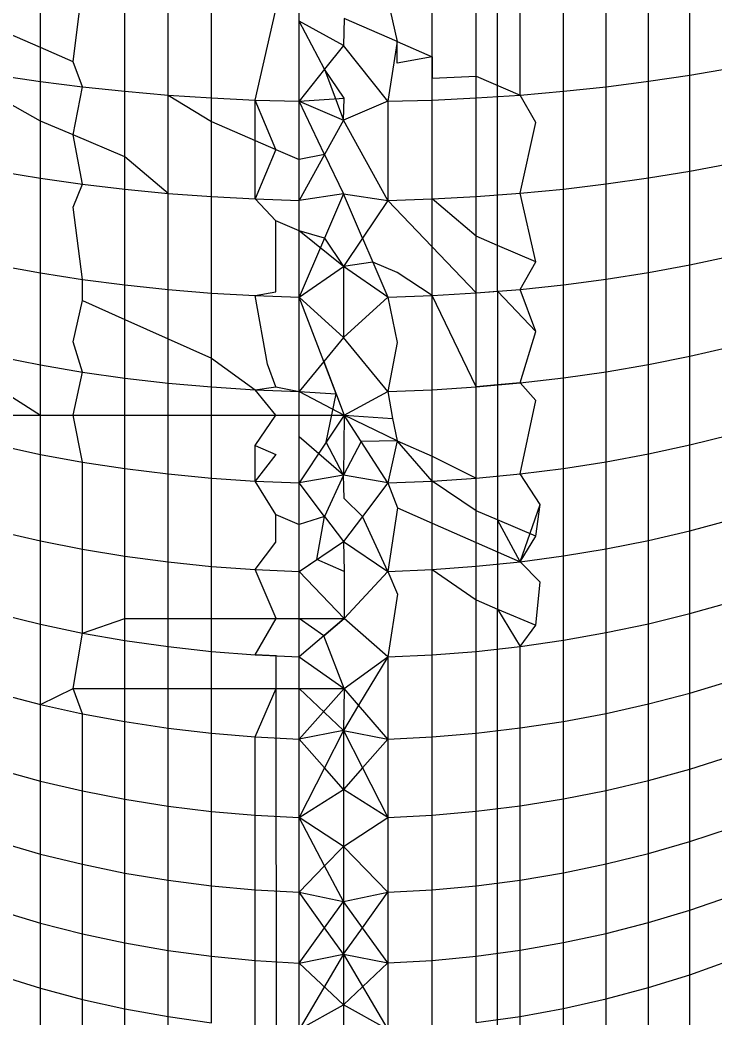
# Model space of a CAD drawing. Header units: inches. Extents: x 17 to 4615, y 5 to 3256.
# Drawn here: x 742.636 to 743.486, y 2588 to 2589.219 of the extents above; entities that cross this region are included whole.
import ezdxf

# ---------------------------------------------------------------- set-up
doc = ezdxf.new("R2010")
doc.units = ezdxf.units.IN
doc.header["$MEASUREMENT"] = 0

msp = doc.modelspace()

# ---------------------------------------------------------------- linework, layer by layer
for p, q in [((743.2201, 2588.9438), (743.2201, 2589.3154)), ((743.4552, 2589.152), (743.4552, 2589.2716)), ((742.6612, 2589.1855), (742.6612, 2589.2647)), ((742.701, 2589.1683), (742.7124, 2589.259)), ((743.3529, 2589.1378), (743.3529, 2589.2592)), ((743.4045, 2589.1444), (743.4045, 2589.265)), ((742.7644, 2589.1321), (742.7644, 2589.2541)), ((742.8171, 2589.1275), (742.8171, 2589.2502)), ((742.8702, 2589.124), (742.8702, 2589.247)), ((743.194, 2589.1508), (743.194, 2589.2471)), ((743.2475, 2589.1276), (743.2475, 2589.2502)), ((743.3006, 2589.1322), (743.3006, 2589.2543)), ((742.9775, 2589.2178), (742.9775, 2589.2435)), ((743.0858, 2589.2435), (743.0972, 2589.1928)), ((743.1401, 2589.1742), (743.1401, 2589.2448)), ((742.9237, 2589.1215), (742.9485, 2589.2302)), ((742.9775, 2589.1199), (742.9775, 2589.2178)), ((743.0315, 2589.1881), (742.9775, 2589.2178)), ((743.0085, 2589.1591), (742.9775, 2589.2178)), ((743.0324, 2589.2209), (743.0315, 2589.1881)), ((743.0972, 2589.1928), (743.0324, 2589.2209)), ((742.6612, 2589.1855), (742.6109, 2589.2072)), ((743.0315, 2589.1881), (743.0085, 2589.1591)), ((743.0858, 2589.1199), (743.0315, 2589.1881)), ((743.0972, 2589.1928), (743.0858, 2589.1199)), ((743.0972, 2589.1666), (743.0972, 2589.1928)), ((743.0972, 2589.1928), (743.1401, 2589.1742)), ((742.6612, 2589.144), (742.6612, 2589.1855)), ((742.701, 2589.1683), (742.6612, 2589.1855)), ((743.1401, 2589.1742), (743.0972, 2589.1666)), ((743.1401, 2589.1215), (743.1401, 2589.1742)), ((743.1401, 2589.1742), (743.1401, 2589.1483)), ((742.7124, 2589.1375), (742.701, 2589.1683)), ((742.6109, 2589.1515), (742.6612, 2589.144)), ((743.0085, 2589.1591), (742.9775, 2589.1199)), ((743.0085, 2589.1591), (743.0315, 2589.0967)), ((743.0324, 2589.1237), (743.0085, 2589.1591)), ((743.1401, 2589.1483), (743.194, 2589.1508)), ((743.194, 2589.1241), (743.194, 2589.1508)), ((743.194, 2589.1508), (743.2475, 2589.1276)), ((743.4045, 2589.1444), (743.4552, 2589.152)), ((743.4552, 2589.152), (743.5048, 2589.1604)), ((743.4552, 2589.0346), (743.4552, 2589.152)), ((742.6612, 2589.144), (742.7124, 2589.1375)), ((742.6612, 2589.0957), (742.6612, 2589.144)), ((742.701, 2589.0789), (742.7124, 2589.1375)), ((742.7124, 2589.1375), (742.7644, 2589.1321)), ((743.3006, 2589.1322), (743.3529, 2589.1378)), ((743.3529, 2589.1378), (743.4045, 2589.1444)), ((743.3529, 2589.0189), (743.3529, 2589.1378)), ((743.4045, 2589.0262), (743.4045, 2589.1444)), ((742.7644, 2589.1321), (742.8171, 2589.1275)), ((742.7644, 2589.052), (742.7644, 2589.1321)), ((742.8171, 2589.1275), (742.8702, 2589.124)), ((742.8171, 2589.0074), (742.8171, 2589.1275)), ((742.8171, 2589.1275), (742.8702, 2589.0951)), ((743.194, 2589.1241), (743.2475, 2589.1276)), ((743.2475, 2589.1276), (743.3006, 2589.1322)), ((743.2667, 2589.0942), (743.2475, 2589.1276)), ((743.3006, 2589.0126), (743.3006, 2589.1322)), ((742.6612, 2589.0957), (742.6109, 2589.1237)), ((742.8702, 2589.124), (742.9237, 2589.1215)), ((742.8702, 2589.0951), (742.8702, 2589.124)), ((742.9237, 2589.1215), (742.9775, 2589.1199)), ((742.9237, 2589.0719), (742.9237, 2589.1215)), ((742.9487, 2589.0612), (742.9237, 2589.1215)), ((742.9775, 2589.1199), (743.0324, 2589.1237)), ((742.9775, 2589.1199), (743.0315, 2589.0967)), ((742.9775, 2589.0487), (742.9775, 2589.1199)), ((743.0085, 2589.055), (742.9775, 2589.1199)), ((743.0315, 2589.0967), (743.0324, 2589.1237)), ((743.0858, 2589.1199), (743.0315, 2589.0967)), ((743.0858, 2589.1199), (743.1401, 2589.1215)), ((743.0858, 2589.1199), (743.0858, 2588.9989)), ((743.1401, 2589.1215), (743.194, 2589.1241)), ((743.1401, 2589.0006), (743.1401, 2589.1215)), ((743.194, 2589.0035), (743.194, 2589.1241)), ((742.6612, 2589.0258), (742.6612, 2589.0957)), ((742.701, 2589.0789), (742.6612, 2589.0957)), ((742.8702, 2589.0034), (742.8702, 2589.0951)), ((742.8702, 2589.0951), (742.9237, 2589.0719)), ((743.0315, 2589.0967), (743.0085, 2589.055)), ((743.0858, 2588.9989), (743.0315, 2589.0967)), ((743.2475, 2589.0075), (743.2667, 2589.0942)), ((742.7124, 2589.0186), (742.701, 2589.0789)), ((742.7644, 2589.052), (742.701, 2589.0789)), ((742.9237, 2589.0006), (742.9237, 2589.0719)), ((742.9237, 2589.0719), (742.9487, 2589.0612)), ((742.7644, 2589.0124), (742.7644, 2589.052)), ((742.8171, 2589.0074), (742.7644, 2589.052)), ((742.9487, 2589.0612), (742.9237, 2589.0006)), ((742.9487, 2589.0612), (742.9775, 2589.0487)), ((743.0085, 2589.055), (742.9775, 2588.9989)), ((743.0085, 2589.055), (742.9775, 2589.0487)), ((743.0085, 2589.055), (743.0315, 2589.0067)), ((742.9775, 2588.9989), (742.9775, 2589.0487)), ((743.4552, 2589.0346), (743.5048, 2589.0441)), ((742.6109, 2589.0341), (742.6612, 2589.0258)), ((743.4045, 2589.0262), (743.4552, 2589.0346)), ((743.4552, 2588.92), (743.4552, 2589.0346)), ((742.6612, 2589.0258), (742.7124, 2589.0186)), ((742.6612, 2588.9103), (742.6612, 2589.0258)), ((742.701, 2588.9906), (742.7124, 2589.0186)), ((742.7124, 2589.0186), (742.7644, 2589.0124)), ((743.3006, 2589.0126), (743.3529, 2589.0189)), ((743.3529, 2589.0189), (743.4045, 2589.0262)), ((743.3529, 2588.9027), (743.3529, 2589.0189)), ((743.4045, 2588.9107), (743.4045, 2589.0262)), ((742.7644, 2589.0124), (742.8171, 2589.0074)), ((742.7644, 2588.8955), (742.7644, 2589.0124)), ((742.8171, 2589.0074), (742.8702, 2589.0034)), ((742.8171, 2588.89), (742.8171, 2589.0074)), ((742.8702, 2589.0034), (742.9237, 2589.0006)), ((742.8702, 2588.8856), (742.8702, 2589.0034)), ((743.0315, 2589.0067), (742.9775, 2588.9989)), ((743.0315, 2589.0067), (743.0084, 2588.9527)), ((743.0315, 2589.0067), (743.0858, 2588.9989)), ((743.0547, 2588.9527), (743.0315, 2589.0067)), ((743.1401, 2589.0006), (743.194, 2589.0035)), ((743.194, 2589.0035), (743.2475, 2589.0075)), ((743.194, 2588.9551), (743.194, 2589.0035)), ((743.2475, 2589.0075), (743.3006, 2589.0126)), ((743.2667, 2588.9236), (743.2475, 2589.0075)), ((743.3006, 2588.8958), (743.3006, 2589.0126)), ((742.7124, 2588.9023), (742.701, 2588.9906)), ((742.9237, 2589.0006), (742.9775, 2588.9989)), ((742.9487, 2588.9738), (742.9237, 2589.0006)), ((742.9775, 2588.9615), (742.9775, 2588.9989)), ((743.0858, 2588.9989), (743.0547, 2588.9527)), ((743.0858, 2588.9989), (743.1401, 2589.0006)), ((743.0858, 2588.9989), (743.194, 2588.8857)), ((743.1401, 2588.8825), (743.1401, 2589.0006)), ((743.194, 2588.9551), (743.1401, 2589.0006)), ((742.9488, 2588.8872), (742.9487, 2588.9738)), ((742.9775, 2588.9615), (742.9487, 2588.9738)), ((742.9775, 2588.8806), (742.9775, 2588.9615)), ((743.0315, 2588.9182), (742.9775, 2588.9615)), ((743.0084, 2588.9527), (742.9775, 2588.9615)), ((743.194, 2588.8857), (743.194, 2588.9551)), ((743.2201, 2588.9438), (743.194, 2588.9551)), ((743.0084, 2588.9527), (742.9775, 2588.8806)), ((743.0084, 2588.9527), (743.0315, 2588.9182)), ((743.0547, 2588.9527), (743.0315, 2588.9182)), ((743.0547, 2588.9527), (743.0674, 2588.9234)), ((743.2667, 2588.9236), (743.2201, 2588.9438)), ((743.2201, 2588.8878), (743.2201, 2588.9438)), ((743.4552, 2588.92), (743.5048, 2588.9305)), ((742.6109, 2588.9194), (742.6612, 2588.9103)), ((742.9775, 2588.8806), (743.0315, 2588.9182)), ((743.0674, 2588.9234), (743.0315, 2588.9182)), ((743.0858, 2588.8806), (743.0315, 2588.9182)), ((743.0315, 2588.9182), (743.0315, 2588.8314)), ((743.0674, 2588.9234), (743.0858, 2588.8806)), ((743.0973, 2588.9107), (743.0674, 2588.9234)), ((743.2475, 2588.8901), (743.2667, 2588.9236)), ((743.4045, 2588.9107), (743.4552, 2588.92)), ((743.4552, 2588.8084), (743.4552, 2588.92)), ((742.6612, 2588.9103), (742.7124, 2588.9023)), ((742.6612, 2588.7978), (742.6612, 2588.9103)), ((743.1401, 2588.8825), (743.0973, 2588.9107)), ((743.3529, 2588.9027), (743.4045, 2588.9107)), ((743.4045, 2588.7983), (743.4045, 2588.9107)), ((742.7124, 2588.9023), (742.7644, 2588.8955)), ((742.7124, 2588.8764), (742.7124, 2588.9023)), ((742.7644, 2588.8955), (742.8171, 2588.89)), ((742.7644, 2588.8533), (742.7644, 2588.8955)), ((743.2475, 2588.8901), (743.3006, 2588.8958)), ((743.3006, 2588.8958), (743.3529, 2588.9027)), ((743.3006, 2588.7819), (743.3006, 2588.8958)), ((743.3529, 2588.7894), (743.3529, 2588.9027)), ((742.8171, 2588.89), (742.8702, 2588.8856)), ((742.8171, 2588.8298), (742.8171, 2588.89)), ((742.8702, 2588.8856), (742.9237, 2588.8825)), ((742.8702, 2588.8062), (742.8702, 2588.8856)), ((742.9237, 2588.8825), (742.9488, 2588.8872)), ((742.9237, 2588.8825), (742.9775, 2588.8806)), ((742.9388, 2588.7989), (742.9237, 2588.8825)), ((743.0858, 2588.8806), (743.1401, 2588.8825)), ((743.1401, 2588.8825), (743.194, 2588.8857)), ((743.194, 2588.7709), (743.1401, 2588.8825)), ((743.1401, 2588.7675), (743.1401, 2588.8825)), ((743.194, 2588.8857), (743.2475, 2588.8901)), ((743.194, 2588.8857), (743.2201, 2588.8878)), ((743.194, 2588.7709), (743.194, 2588.8857)), ((743.2201, 2588.8878), (743.2667, 2588.8388)), ((743.2201, 2588.8878), (743.2201, 2588.7733)), ((743.2667, 2588.8388), (743.2475, 2588.8901)), ((742.701, 2588.8261), (742.7124, 2588.8764)), ((742.7124, 2588.8764), (742.7644, 2588.8533)), ((742.9775, 2588.7654), (742.9775, 2588.8806)), ((743.0315, 2588.8314), (742.9775, 2588.8806)), ((743.0075, 2588.802), (742.9775, 2588.8806)), ((743.0315, 2588.8314), (743.0858, 2588.8806)), ((743.0858, 2588.8806), (743.0974, 2588.8252)), ((742.7644, 2588.7817), (742.7644, 2588.8533)), ((742.7644, 2588.8533), (742.8171, 2588.8298)), ((743.2475, 2588.7758), (743.2667, 2588.8388)), ((742.7124, 2588.7891), (742.701, 2588.8261)), ((742.8171, 2588.7756), (742.8171, 2588.8298)), ((742.8171, 2588.8298), (742.8702, 2588.8062)), ((743.0315, 2588.8314), (743.0075, 2588.802)), ((743.0858, 2588.7654), (743.0315, 2588.8314)), ((743.0974, 2588.8252), (743.0858, 2588.7654)), ((743.4552, 2588.8084), (743.5048, 2588.8198)), ((742.6109, 2588.8077), (742.6612, 2588.7978)), ((743.4045, 2588.7983), (743.4552, 2588.8084)), ((743.4552, 2588.7), (743.4552, 2588.8084)), ((742.6612, 2588.7978), (742.7124, 2588.7891)), ((742.6612, 2588.7365), (742.6612, 2588.7978)), ((742.8702, 2588.7708), (742.8702, 2588.8062)), ((742.8702, 2588.8062), (742.9237, 2588.7675)), ((742.9489, 2588.7712), (742.9388, 2588.7989)), ((743.0075, 2588.802), (742.9775, 2588.7654)), ((743.0075, 2588.802), (743.0324, 2588.7365)), ((743.0225, 2588.7625), (743.0075, 2588.802)), ((743.3529, 2588.7894), (743.4045, 2588.7983)), ((743.4045, 2588.6891), (743.4045, 2588.7983)), ((742.701, 2588.7365), (742.7124, 2588.7891)), ((742.7124, 2588.7891), (742.7644, 2588.7817)), ((743.3006, 2588.7819), (743.3529, 2588.7894)), ((743.3529, 2588.6795), (743.3529, 2588.7894)), ((742.7644, 2588.7817), (742.8171, 2588.7756)), ((742.7644, 2588.7365), (742.7644, 2588.7817)), ((742.8171, 2588.7756), (742.8702, 2588.7708)), ((742.8171, 2588.7365), (742.8171, 2588.7756)), ((742.9237, 2588.7675), (742.9489, 2588.7712)), ((742.9489, 2588.7712), (742.9775, 2588.7654)), ((743.1401, 2588.7675), (743.194, 2588.7709)), ((743.194, 2588.7709), (743.2475, 2588.7758)), ((743.2201, 2588.7733), (743.194, 2588.7709)), ((743.194, 2588.6595), (743.194, 2588.7709)), ((743.2475, 2588.7758), (743.2201, 2588.7733)), ((743.2201, 2588.7733), (743.2201, 2588.6083)), ((743.2475, 2588.7758), (743.3006, 2588.7819)), ((743.2667, 2588.7545), (743.2475, 2588.7758)), ((743.3006, 2588.6714), (743.3006, 2588.7819)), ((742.6109, 2588.7681), (742.6612, 2588.7365)), ((742.8702, 2588.7708), (742.9237, 2588.7675)), ((742.8702, 2588.7365), (742.8702, 2588.7708)), ((742.9237, 2588.7675), (742.9775, 2588.7654)), ((742.9489, 2588.7365), (742.9237, 2588.7675)), ((742.9775, 2588.7654), (743.0324, 2588.7365)), ((742.9775, 2588.7365), (742.9775, 2588.7654)), ((742.9775, 2588.7654), (743.0225, 2588.7625)), ((743.0103, 2588.7032), (743.0225, 2588.7625)), ((743.0225, 2588.7625), (743.0324, 2588.7365)), ((743.0324, 2588.7365), (743.0858, 2588.7654)), ((743.0858, 2588.7654), (743.1401, 2588.7675)), ((743.0858, 2588.7654), (743.0916, 2588.7325)), ((743.1401, 2588.6861), (743.1401, 2588.7675)), ((743.2475, 2588.6647), (743.2667, 2588.7545)), ((742.5849, 2588.7365), (742.6612, 2588.7365)), ((742.6612, 2588.6885), (742.6612, 2588.7365)), ((742.6612, 2588.7365), (742.701, 2588.7365)), ((742.7124, 2588.6791), (742.701, 2588.7365)), ((742.701, 2588.7365), (742.7644, 2588.7365)), ((742.7644, 2588.6711), (742.7644, 2588.7365)), ((742.7644, 2588.7365), (742.8171, 2588.7365)), ((742.8171, 2588.6645), (742.8171, 2588.7365)), ((742.8171, 2588.7365), (742.8702, 2588.7365)), ((742.8702, 2588.7365), (742.9489, 2588.7365)), ((742.8702, 2588.6594), (742.8702, 2588.7365)), ((742.9237, 2588.6994), (742.9489, 2588.7365)), ((742.9489, 2588.7365), (742.9775, 2588.7365)), ((742.9775, 2588.7101), (742.9775, 2588.7365)), ((742.9775, 2588.7365), (743.0324, 2588.7365)), ((743.0324, 2588.7365), (743.0103, 2588.7032)), ((743.0324, 2588.7365), (743.0315, 2588.6631)), ((743.0533, 2588.7041), (743.0324, 2588.7365)), ((743.0324, 2588.7365), (743.0916, 2588.7325)), ((743.0974, 2588.705), (743.0324, 2588.7365)), ((743.0916, 2588.7325), (743.0974, 2588.705)), ((742.9775, 2588.6535), (742.9775, 2588.7101)), ((743.0315, 2588.6631), (742.9775, 2588.7101)), ((743.4552, 2588.7), (743.5048, 2588.7123)), ((742.6109, 2588.6993), (742.6612, 2588.6885)), ((742.9237, 2588.6557), (742.9237, 2588.6994)), ((742.9237, 2588.6994), (742.9489, 2588.6883)), ((743.0103, 2588.7032), (742.9775, 2588.6535)), ((743.0315, 2588.6631), (743.0103, 2588.7032)), ((743.0533, 2588.7041), (743.0315, 2588.6631)), ((743.0974, 2588.705), (743.0533, 2588.7041)), ((743.0858, 2588.6535), (743.0533, 2588.7041)), ((743.0974, 2588.705), (743.0858, 2588.6535)), ((743.0974, 2588.705), (743.1401, 2588.6861)), ((743.1401, 2588.6558), (743.0974, 2588.705)), ((743.4045, 2588.6891), (743.4552, 2588.7)), ((743.4552, 2588.5951), (743.4552, 2588.7)), ((742.6612, 2588.6885), (742.7124, 2588.6791)), ((742.6612, 2588.5828), (742.6612, 2588.6885)), ((742.9489, 2588.6883), (742.9237, 2588.6557)), ((743.1401, 2588.6558), (743.1401, 2588.6861)), ((743.1401, 2588.6861), (743.194, 2588.6595)), ((743.3529, 2588.6795), (743.4045, 2588.6891)), ((743.4045, 2588.5833), (743.4045, 2588.6891)), ((742.7124, 2588.6791), (742.7644, 2588.6711)), ((742.7124, 2588.5727), (742.7124, 2588.6791)), ((743.3006, 2588.6714), (743.3529, 2588.6795)), ((743.3529, 2588.5731), (743.3529, 2588.6795)), ((742.7644, 2588.6711), (742.8171, 2588.6645)), ((742.7644, 2588.5641), (742.7644, 2588.6711)), ((742.8171, 2588.6645), (742.8702, 2588.6594)), ((742.8171, 2588.5571), (742.8171, 2588.6645)), ((743.0315, 2588.6631), (742.9775, 2588.6535)), ((743.0315, 2588.6631), (743.0084, 2588.6126)), ((743.0858, 2588.6535), (743.0315, 2588.6631)), ((743.0324, 2588.6345), (743.0315, 2588.6631)), ((743.194, 2588.6595), (743.2475, 2588.6647)), ((743.2475, 2588.6647), (743.3006, 2588.6714)), ((743.2719, 2588.6274), (743.2475, 2588.6647)), ((743.3006, 2588.5644), (743.3006, 2588.6714)), ((742.8702, 2588.6594), (742.9237, 2588.6557)), ((742.8702, 2588.5516), (742.8702, 2588.6594)), ((742.9237, 2588.6557), (742.9775, 2588.6535)), ((742.949, 2588.6148), (742.9237, 2588.6557)), ((742.9775, 2588.6026), (742.9775, 2588.6535)), ((743.0084, 2588.6126), (742.9775, 2588.6535)), ((743.0858, 2588.6535), (743.0548, 2588.6126)), ((743.0858, 2588.6535), (743.1401, 2588.6558)), ((743.0858, 2588.6535), (743.0975, 2588.6231)), ((743.1401, 2588.6558), (743.194, 2588.6595)), ((743.1401, 2588.6044), (743.1401, 2588.6558)), ((743.194, 2588.6193), (743.1401, 2588.6558)), ((743.194, 2588.6193), (743.194, 2588.6595)), ((743.0548, 2588.6126), (743.0324, 2588.6345)), ((743.2475, 2588.5573), (743.2719, 2588.6274)), ((743.2667, 2588.5887), (743.2719, 2588.6274)), ((742.949, 2588.5811), (742.949, 2588.6148)), ((742.949, 2588.6148), (742.9775, 2588.6026)), ((743.0084, 2588.6126), (742.9775, 2588.6026)), ((742.9989, 2588.5598), (743.0084, 2588.6126)), ((743.0084, 2588.6126), (743.0315, 2588.5819)), ((743.0548, 2588.6126), (743.0315, 2588.5819)), ((743.0858, 2588.5453), (743.0548, 2588.6126)), ((743.0975, 2588.6231), (743.0858, 2588.5453)), ((743.0975, 2588.6231), (743.1401, 2588.6044)), ((743.194, 2588.5517), (743.194, 2588.6193)), ((743.2201, 2588.6083), (743.194, 2588.6193)), ((742.9775, 2588.5453), (742.9775, 2588.6026)), ((743.1401, 2588.5477), (743.1401, 2588.6044)), ((743.1401, 2588.6044), (743.2475, 2588.5573)), ((743.2475, 2588.5573), (743.2201, 2588.6083)), ((743.2667, 2588.5887), (743.2201, 2588.6083)), ((743.2201, 2588.6083), (743.2201, 2588.4995)), ((743.4552, 2588.5951), (743.5048, 2588.6083)), ((742.6109, 2588.5943), (742.6612, 2588.5828)), ((743.2475, 2588.5573), (743.2667, 2588.5887)), ((743.4045, 2588.5833), (743.4552, 2588.5951)), ((743.4552, 2588.494), (743.4552, 2588.5951)), ((742.6612, 2588.5828), (742.7124, 2588.5727)), ((742.6612, 2588.4808), (742.6612, 2588.5828)), ((742.9237, 2588.5476), (742.949, 2588.5811)), ((742.9775, 2588.5453), (743.0315, 2588.5819)), ((743.0315, 2588.5819), (743.0858, 2588.5453)), ((743.0315, 2588.5819), (743.0324, 2588.5455)), ((743.3529, 2588.5731), (743.4045, 2588.5833)), ((743.4045, 2588.4814), (743.4045, 2588.5833)), ((742.7124, 2588.5727), (742.7644, 2588.5641)), ((742.7124, 2588.4701), (742.7124, 2588.5727)), ((742.7644, 2588.5641), (742.8171, 2588.5571)), ((742.7644, 2588.488), (742.7644, 2588.5641)), ((743.2475, 2588.5573), (743.3006, 2588.5644)), ((743.3006, 2588.5644), (743.3529, 2588.5731)), ((743.3006, 2588.4613), (743.3006, 2588.5644)), ((743.3529, 2588.4706), (743.3529, 2588.5731)), ((742.8171, 2588.5571), (742.8702, 2588.5516)), ((742.8171, 2588.488), (742.8171, 2588.5571)), ((742.8702, 2588.5516), (742.9237, 2588.5476)), ((742.8702, 2588.488), (742.8702, 2588.5516)), ((742.9775, 2588.5453), (742.9989, 2588.5598)), ((743.0324, 2588.5455), (742.9989, 2588.5598)), ((743.1401, 2588.5477), (743.194, 2588.5517)), ((743.194, 2588.5517), (743.2475, 2588.5573)), ((743.194, 2588.5106), (743.194, 2588.5517)), ((743.2719, 2588.5322), (743.2475, 2588.5573)), ((742.9237, 2588.5476), (742.9775, 2588.5453)), ((742.9491, 2588.488), (742.9237, 2588.5476)), ((743.0324, 2588.488), (742.9775, 2588.5453)), ((742.9775, 2588.488), (742.9775, 2588.5453)), ((743.0324, 2588.5455), (743.0324, 2588.488)), ((743.0324, 2588.488), (743.0858, 2588.5453)), ((743.0858, 2588.5453), (743.1401, 2588.5477)), ((743.0858, 2588.5453), (743.0975, 2588.5177)), ((743.1401, 2588.5477), (743.194, 2588.5106)), ((743.1401, 2588.4435), (743.1401, 2588.5477)), ((743.2667, 2588.4796), (743.2719, 2588.5322)), ((743.0975, 2588.5177), (743.0858, 2588.4409)), ((743.194, 2588.4477), (743.194, 2588.5106)), ((743.194, 2588.5106), (743.2201, 2588.4995)), ((743.4552, 2588.494), (743.5048, 2588.508)), ((742.6109, 2588.4931), (742.6612, 2588.4808)), ((743.2201, 2588.4995), (743.2667, 2588.4796)), ((743.2201, 2588.4995), (743.2475, 2588.4536)), ((743.2201, 2587.5215), (743.2201, 2588.4995)), ((743.4045, 2588.4814), (743.4552, 2588.494)), ((743.4552, 2588.3968), (743.4552, 2588.494)), ((742.6612, 2588.4808), (742.7124, 2588.4701)), ((742.6612, 2588.3829), (742.6612, 2588.4808)), ((742.7124, 2588.4701), (742.7644, 2588.488)), ((742.7644, 2588.4609), (742.7644, 2588.488)), ((742.7644, 2588.488), (742.8171, 2588.488)), ((742.8171, 2588.4535), (742.8171, 2588.488)), ((742.8171, 2588.488), (742.8702, 2588.488)), ((742.8702, 2588.4476), (742.8702, 2588.488)), ((742.8702, 2588.488), (742.9491, 2588.488)), ((742.9237, 2588.4434), (742.9491, 2588.488)), ((742.9491, 2588.488), (742.9775, 2588.488)), ((743.0324, 2588.488), (742.9775, 2588.4409)), ((742.9775, 2588.4409), (742.9775, 2588.488)), ((743.0077, 2588.4668), (742.9775, 2588.488)), ((742.9775, 2588.488), (743.0324, 2588.488)), ((743.0077, 2588.4668), (743.0324, 2588.488)), ((743.0858, 2588.4409), (743.0324, 2588.488)), ((743.2475, 2588.4536), (743.2667, 2588.4796)), ((743.3529, 2588.4706), (743.4045, 2588.4814)), ((743.4045, 2588.3835), (743.4045, 2588.4814)), ((742.701, 2588.4023), (742.7124, 2588.4701)), ((742.7124, 2588.4701), (742.7644, 2588.4609)), ((743.0324, 2588.4023), (743.0077, 2588.4668)), ((743.3006, 2588.4613), (743.3529, 2588.4706)), ((743.3529, 2588.372), (743.3529, 2588.4706)), ((742.7644, 2588.4609), (742.8171, 2588.4535)), ((742.7644, 2588.4023), (742.7644, 2588.4609)), ((743.2475, 2588.4536), (743.3006, 2588.4613)), ((743.3006, 2588.3622), (743.3006, 2588.4613)), ((742.8171, 2588.4535), (742.8702, 2588.4476)), ((742.8171, 2588.4023), (742.8171, 2588.4535)), ((742.8702, 2588.4476), (742.9237, 2588.4434)), ((742.8702, 2588.4023), (742.8702, 2588.4476)), ((742.9237, 2588.4434), (742.9775, 2588.4409)), ((742.9491, 2588.4422), (742.9237, 2588.4434)), ((742.9492, 2588.4023), (742.9491, 2588.4422)), ((743.0858, 2588.4409), (743.1401, 2588.4435)), ((743.1401, 2588.4435), (743.194, 2588.4477)), ((743.1401, 2588.3434), (743.1401, 2588.4435)), ((743.194, 2588.4477), (743.2475, 2588.4536)), ((743.194, 2588.3478), (743.194, 2588.4477)), ((743.2475, 2588.3542), (743.2475, 2588.4536)), ((742.9775, 2588.4409), (743.0324, 2588.4023)), ((742.9775, 2588.4023), (742.9775, 2588.4409)), ((743.0324, 2588.4023), (743.0858, 2588.4409)), ((743.0858, 2588.4409), (743.0501, 2588.3819)), ((743.0858, 2588.4409), (743.0858, 2588.3406)), ((743.4552, 2588.3968), (743.5048, 2588.4117)), ((742.6109, 2588.3959), (742.6612, 2588.3829)), ((742.6612, 2588.3829), (742.701, 2588.4023)), ((742.7124, 2588.3715), (742.701, 2588.4023)), ((742.701, 2588.4023), (742.7644, 2588.4023)), ((742.7644, 2588.3619), (742.7644, 2588.4023)), ((742.7644, 2588.4023), (742.8171, 2588.4023)), ((742.8171, 2588.3539), (742.8171, 2588.4023)), ((742.8171, 2588.4023), (742.8702, 2588.4023)), ((742.8702, 2588.3477), (742.8702, 2588.4023)), ((742.8702, 2588.4023), (742.9492, 2588.4023)), ((742.9237, 2588.3433), (742.9492, 2588.4023)), ((742.9492, 2588.4023), (742.9775, 2588.4023)), ((742.9499, 2587.4696), (742.9492, 2588.4023)), ((742.9775, 2588.3406), (742.9775, 2588.4023)), ((743.0315, 2588.3512), (742.9775, 2588.4023)), ((742.9775, 2588.4023), (743.0324, 2588.4023)), ((743.0324, 2588.4023), (742.9775, 2588.3406)), ((743.0324, 2588.4023), (743.0315, 2588.3512)), ((743.0501, 2588.3819), (743.0324, 2588.4023)), ((743.4045, 2588.3835), (743.4552, 2588.3968)), ((743.4552, 2588.3039), (743.4552, 2588.3968)), ((742.6612, 2588.3829), (742.7124, 2588.3715)), ((742.6612, 2588.2892), (742.6612, 2588.3829)), ((743.0501, 2588.3819), (743.0315, 2588.3512)), ((743.0858, 2588.3406), (743.0501, 2588.3819)), ((743.3529, 2588.372), (743.4045, 2588.3835)), ((743.4045, 2588.2899), (743.4045, 2588.3835)), ((742.7124, 2588.3715), (742.7644, 2588.3619)), ((742.7124, 2588.2773), (742.7124, 2588.3715)), ((743.3006, 2588.3622), (743.3529, 2588.372)), ((743.3529, 2588.2778), (743.3529, 2588.372)), ((742.7644, 2588.3619), (742.8171, 2588.3539)), ((742.7644, 2588.2671), (742.7644, 2588.3619)), ((743.2475, 2588.3542), (743.3006, 2588.3622)), ((743.3006, 2588.2675), (743.3006, 2588.3622)), ((742.8171, 2588.3539), (742.8702, 2588.3477)), ((742.8171, 2588.2587), (742.8171, 2588.3539)), ((742.8702, 2588.3477), (742.9237, 2588.3433)), ((742.8702, 2588.2522), (742.8702, 2588.3477)), ((743.0315, 2588.3512), (742.9775, 2588.3406)), ((743.0315, 2588.3512), (743.0083, 2588.3055)), ((743.0315, 2588.3512), (743.0858, 2588.3406)), ((743.0315, 2588.3512), (743.0315, 2588.279)), ((743.0315, 2588.3512), (743.0548, 2588.3055)), ((743.1401, 2588.3434), (743.194, 2588.3478)), ((743.194, 2588.3478), (743.2475, 2588.3542)), ((743.194, 2588.2524), (743.194, 2588.3478)), ((743.2475, 2588.259), (743.2475, 2588.3542)), ((742.9237, 2588.3433), (742.9775, 2588.3406)), ((742.9237, 2588.2475), (742.9237, 2588.3433)), ((742.9775, 2588.2447), (742.9775, 2588.3406)), ((743.0083, 2588.3055), (742.9775, 2588.3406)), ((743.0858, 2588.3406), (743.0548, 2588.3055)), ((743.0858, 2588.3406), (743.1401, 2588.3434)), ((743.0858, 2588.3406), (743.0858, 2588.2448)), ((743.1401, 2588.2476), (743.1401, 2588.3434)), ((743.4552, 2588.3039), (743.5048, 2588.3196)), ((742.6109, 2588.303), (742.6612, 2588.2892)), ((743.0083, 2588.3055), (742.9775, 2588.2447)), ((743.0315, 2588.279), (743.0083, 2588.3055)), ((743.0548, 2588.3055), (743.0315, 2588.279)), ((743.0548, 2588.3055), (743.0858, 2588.2448)), ((743.4045, 2588.2899), (743.4552, 2588.3039)), ((743.4552, 2588.2154), (743.4552, 2588.3039)), ((742.6612, 2588.2892), (742.7124, 2588.2773)), ((742.6612, 2588.2), (742.6612, 2588.2892)), ((743.3529, 2588.2778), (743.4045, 2588.2899)), ((743.4045, 2588.2008), (743.4045, 2588.2899)), ((742.7124, 2588.2773), (742.7644, 2588.2671)), ((742.7124, 2588.1875), (742.7124, 2588.2773)), ((742.9775, 2588.2447), (743.0315, 2588.279)), ((743.0858, 2588.2448), (743.0315, 2588.279)), ((743.0315, 2588.279), (743.0315, 2588.2093)), ((743.3006, 2588.2675), (743.3529, 2588.2778)), ((743.3529, 2588.1881), (743.3529, 2588.2778)), ((742.7644, 2588.2671), (742.8171, 2588.2587)), ((742.7644, 2588.1769), (742.7644, 2588.2671)), ((742.8171, 2588.2587), (742.8702, 2588.2522)), ((742.8171, 2588.1681), (742.8171, 2588.2587)), ((743.194, 2588.2524), (743.2475, 2588.259)), ((743.2475, 2588.259), (743.3006, 2588.2675)), ((743.2475, 2588.1683), (743.2475, 2588.259)), ((743.3006, 2588.1773), (743.3006, 2588.2675)), ((742.8702, 2588.2522), (742.9237, 2588.2475)), ((742.8702, 2588.1613), (742.8702, 2588.2522)), ((742.9237, 2588.2475), (742.9775, 2588.2447)), ((742.9237, 2588.1564), (742.9237, 2588.2475)), ((743.0858, 2588.2448), (743.1401, 2588.2476)), ((743.1401, 2588.2476), (743.194, 2588.2524)), ((743.1401, 2588.1564), (743.1401, 2588.2476)), ((743.194, 2588.1614), (743.194, 2588.2524)), ((742.9775, 2588.1534), (742.9775, 2588.2447)), ((743.0315, 2588.2093), (742.9775, 2588.2447)), ((743.0086, 2588.1856), (742.9775, 2588.2447)), ((743.0315, 2588.2093), (743.0858, 2588.2448)), ((743.0858, 2588.2448), (743.0858, 2588.1534)), ((743.4552, 2588.2154), (743.5048, 2588.2318)), ((742.6109, 2588.2145), (742.6612, 2588.2)), ((743.4045, 2588.2008), (743.4552, 2588.2154)), ((743.4552, 2588.1316), (743.4552, 2588.2154)), ((742.6612, 2588.2), (742.7124, 2588.1875)), ((742.6612, 2588.1156), (742.6612, 2588.2)), ((743.0315, 2588.2093), (743.0086, 2588.1856)), ((743.0858, 2588.1534), (743.0315, 2588.2093)), ((743.0315, 2588.2093), (743.0315, 2588.1421)), ((743.3529, 2588.1881), (743.4045, 2588.2008)), ((743.4045, 2588.1164), (743.4045, 2588.2008)), ((742.7124, 2588.1875), (742.7644, 2588.1769)), ((742.7124, 2588.1025), (742.7124, 2588.1875)), ((743.0086, 2588.1856), (742.9775, 2588.1534)), ((743.0315, 2588.1421), (743.0086, 2588.1856)), ((743.3006, 2588.1773), (743.3529, 2588.1881)), ((743.3529, 2588.1031), (743.3529, 2588.1881)), ((742.7644, 2588.1769), (742.8171, 2588.1681)), ((742.7644, 2588.0914), (742.7644, 2588.1769)), ((743.2475, 2588.1683), (743.3006, 2588.1773)), ((743.3006, 2588.0918), (743.3006, 2588.1773)), ((742.8171, 2588.1681), (742.8702, 2588.1613)), ((742.8171, 2588.0822), (742.8171, 2588.1681)), ((742.8702, 2588.1613), (742.9237, 2588.1564)), ((742.8702, 2588.0751), (742.8702, 2588.1613)), ((743.1401, 2588.1564), (743.194, 2588.1614)), ((743.194, 2588.1614), (743.2475, 2588.1683)), ((743.194, 2588.0753), (743.194, 2588.1614)), ((743.2475, 2588.0825), (743.2475, 2588.1683)), ((742.9237, 2588.1564), (742.9775, 2588.1534)), ((742.9237, 2588.07), (742.9237, 2588.1564)), ((742.9775, 2588.0669), (742.9775, 2588.1534)), ((742.9775, 2588.1534), (743.0315, 2588.1421)), ((743.0085, 2588.11), (742.9775, 2588.1534)), ((743.0315, 2588.1421), (743.0858, 2588.1534)), ((743.0547, 2588.11), (743.0858, 2588.1534)), ((743.0858, 2588.1534), (743.1401, 2588.1564)), ((743.0858, 2588.1534), (743.0858, 2588.067)), ((743.1401, 2588.0701), (743.1401, 2588.1564)), ((743.0085, 2588.11), (743.0315, 2588.1421)), ((743.0315, 2588.1421), (743.0315, 2588.0777)), ((743.0547, 2588.11), (743.0315, 2588.1421)), ((743.4552, 2588.1316), (743.5048, 2588.1487)), ((742.6109, 2588.1306), (742.6612, 2588.1156)), ((743.4045, 2588.1164), (743.4552, 2588.1316)), ((743.4552, 2588.0526), (743.4552, 2588.1316)), ((742.6612, 2588.1156), (742.7124, 2588.1025)), ((742.6612, 2588.036), (742.6612, 2588.1156)), ((743.3529, 2588.1031), (743.4045, 2588.1164)), ((743.4045, 2588.0368), (743.4045, 2588.1164)), ((742.7124, 2588.1025), (742.7644, 2588.0914)), ((742.7124, 2588.0224), (742.7124, 2588.1025)), ((742.9775, 2588.0669), (743.0085, 2588.11)), ((743.0315, 2588.0777), (743.0085, 2588.11)), ((743.0315, 2588.0777), (743.0547, 2588.11)), ((743.0858, 2588.067), (743.0547, 2588.11)), ((743.3006, 2588.0918), (743.3529, 2588.1031)), ((743.3529, 2588.023), (743.3529, 2588.1031)), ((742.7644, 2588.0914), (742.8171, 2588.0822)), ((742.7644, 2588.0109), (742.7644, 2588.0914)), ((743.2475, 2588.0825), (743.3006, 2588.0918)), ((743.3006, 2588.0113), (743.3006, 2588.0918)), ((742.8171, 2588.0822), (742.8702, 2588.0751)), ((742.8171, 2588.0014), (742.8171, 2588.0822)), ((742.9775, 2588.0669), (743.0315, 2588.0777)), ((743.0315, 2588.0777), (742.9775, 2587.9855)), ((743.0315, 2588.0777), (743.0858, 2588.067)), ((743.0315, 2588.0777), (743.0315, 2588.016)), ((743.0315, 2588.0777), (743.0858, 2587.9855)), ((743.194, 2588.0753), (743.2475, 2588.0825)), ((743.2475, 2588.0017), (743.2475, 2588.0825)), ((742.8702, 2588.0751), (742.9237, 2588.07)), ((742.8702, 2587.994), (742.8702, 2588.0751)), ((742.9237, 2588.07), (742.9775, 2588.0669)), ((742.9237, 2587.9887), (742.9237, 2588.07)), ((742.9775, 2587.9855), (742.9775, 2588.0669)), ((742.9775, 2588.0669), (743.0315, 2588.016)), ((743.0858, 2588.067), (743.0315, 2588.016)), ((743.0858, 2588.067), (743.1401, 2588.0701)), ((743.0858, 2588.067), (743.0858, 2587.9855)), ((743.1401, 2588.0701), (743.194, 2588.0753)), ((743.1401, 2587.9887), (743.1401, 2588.0701)), ((743.194, 2587.9941), (743.194, 2588.0753)), ((743.4552, 2588.0526), (743.5048, 2588.0705)), ((742.6109, 2588.0516), (742.6612, 2588.036)), ((743.4045, 2588.0368), (743.4552, 2588.0526)), ((743.4552, 2587.9788), (743.4552, 2588.0526)), ((742.6612, 2588.036), (742.7124, 2588.0224)), ((742.6612, 2587.9616), (742.6612, 2588.036)), ((743.3529, 2588.023), (743.4045, 2588.0368)), ((743.4045, 2587.9624), (743.4045, 2588.0368)), ((742.7124, 2588.0224), (742.7644, 2588.0109)), ((742.7124, 2587.9475), (742.7124, 2588.0224)), ((742.9775, 2587.9855), (743.0315, 2588.016)), ((743.0858, 2587.9855), (743.0315, 2588.016)), ((743.0315, 2588.016), (743.0315, 2587.9572)), ((743.3006, 2588.0113), (743.3529, 2588.023)), ((743.3529, 2587.9481), (743.3529, 2588.023)), ((742.7644, 2588.0109), (742.8171, 2588.0014)), ((742.7644, 2587.9355), (742.7644, 2588.0109)), ((743.2475, 2588.0017), (743.3006, 2588.0113)), ((743.3006, 2587.9359), (743.3006, 2588.0113)), ((742.8171, 2588.0014), (742.8702, 2587.994)), ((742.8171, 2587.9257), (742.8171, 2588.0014)), ((743.194, 2587.9941), (743.2475, 2588.0017)), ((743.2475, 2587.926), (743.2475, 2588.0017))]:
    msp.add_line(p, q)

doc.saveas('drawing.dxf')
